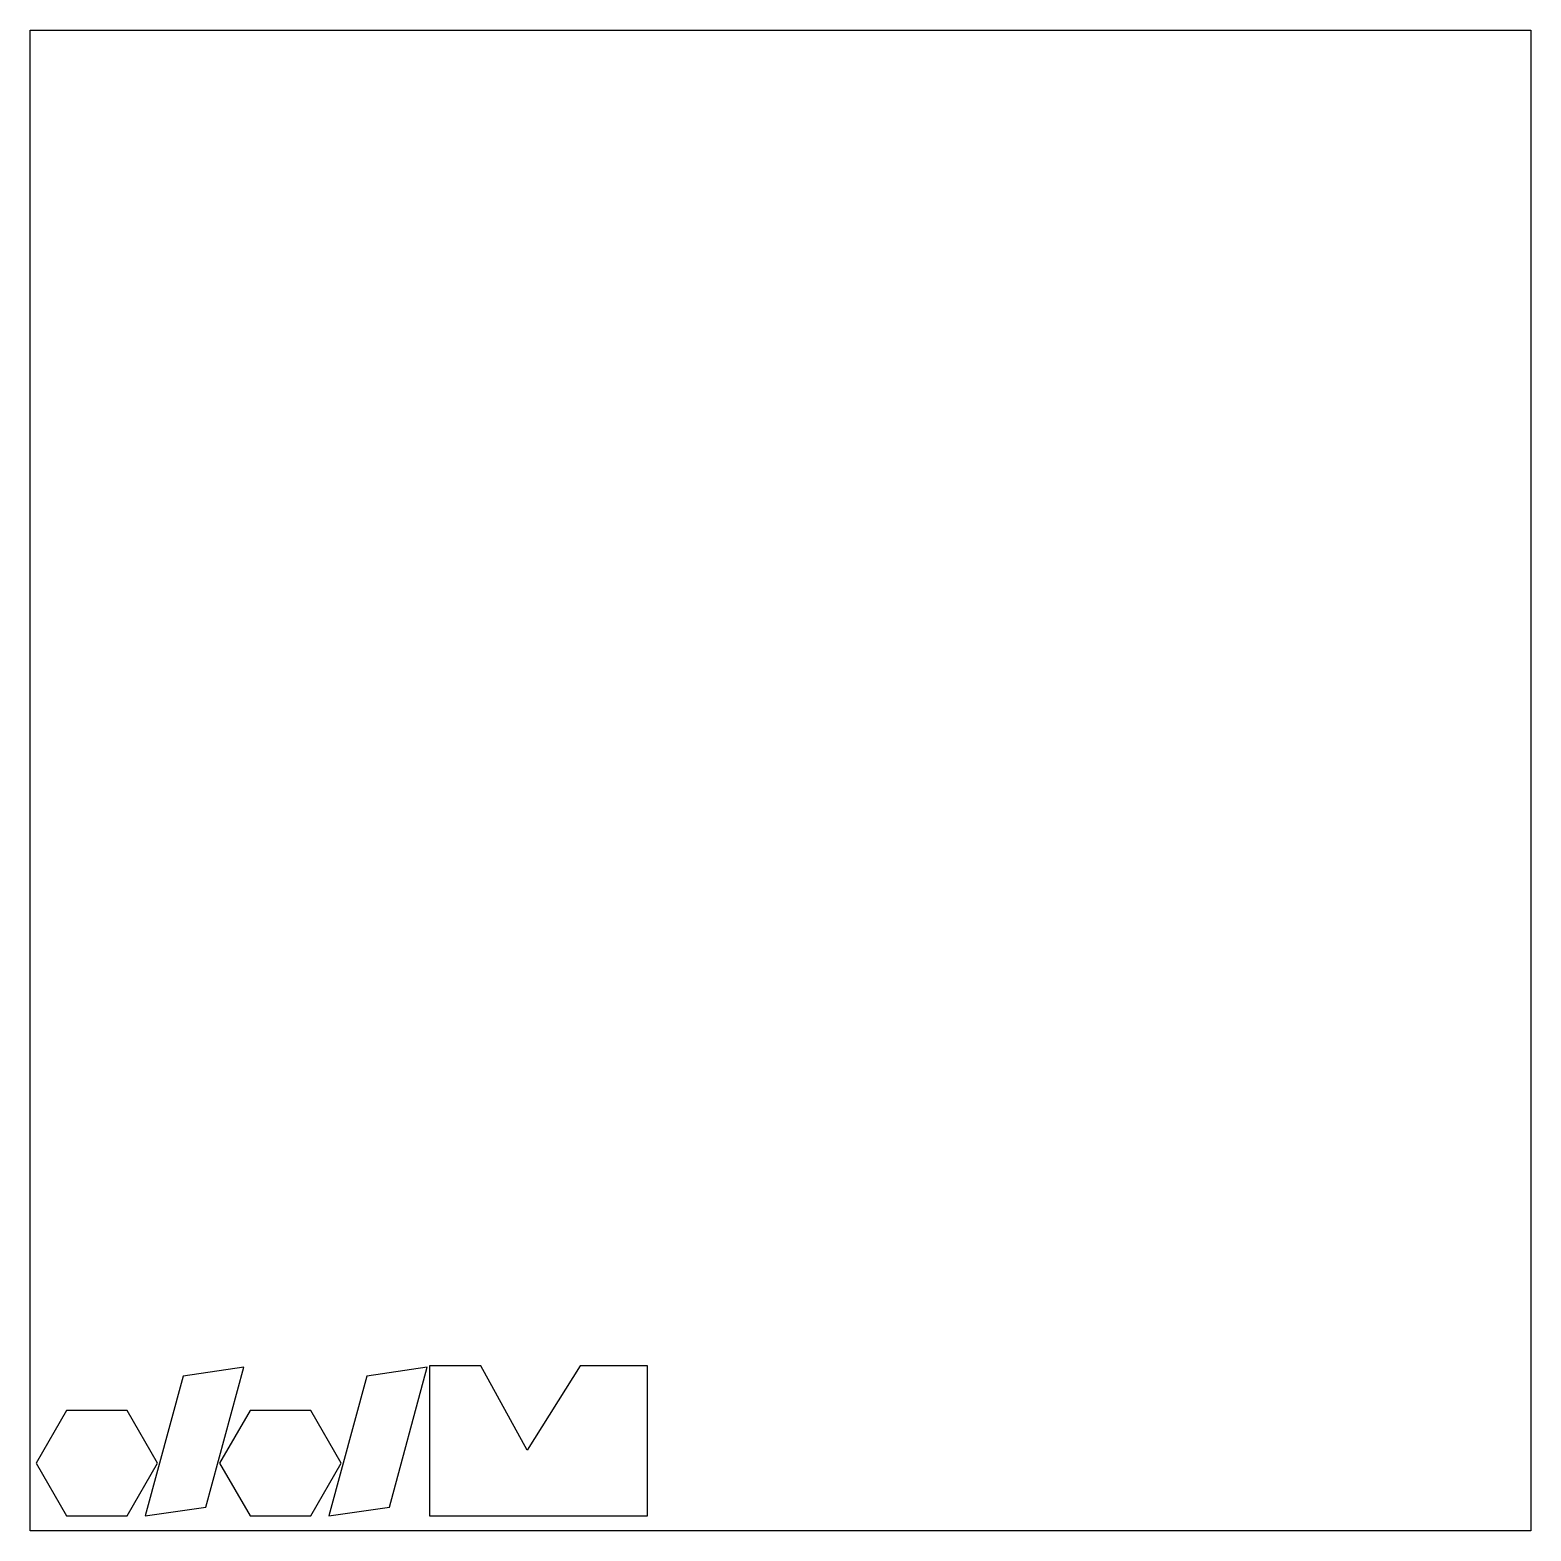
# Model space of a CAD drawing. Header units: metres. Extents: x 0 to 500, y 0 to 500.
import ezdxf

# ---------------------------------------------------------------- set-up
doc = ezdxf.new("R2010")
doc.units = ezdxf.units.M

msp = doc.modelspace()

# ---------------------------------------------------------------- linework, layer by layer
for points in [[(0, 0), (0, 500), (500, 500), (500, 0), (0, 0)], [(38.41, 5), (58.56, 7.97), (71.18, 54.53), (51.03, 51.56), (38.41, 5)], [(99.56, 5), (119.71, 7.97), (132.34, 54.53), (112.18, 51.56), (99.56, 5)], [(133.1, 54.96), (133.1, 5), (205.75, 5), (205.75, 54.96), (183.23, 54.96), (165.66, 26.96), (150.17, 54.96), (133.1, 54.96)], [(32.39, 5), (42.52, 22.54), (32.39, 40.09), (12.13, 40.09), (2, 22.54), (12.13, 5), (32.39, 5)], [(93.54, 5), (103.67, 22.54), (93.54, 40.09), (73.28, 40.09), (63.15, 22.54), (73.28, 5), (93.54, 5)]]:
    msp.add_lwpolyline(points, close=True)

doc.saveas('drawing.dxf')
